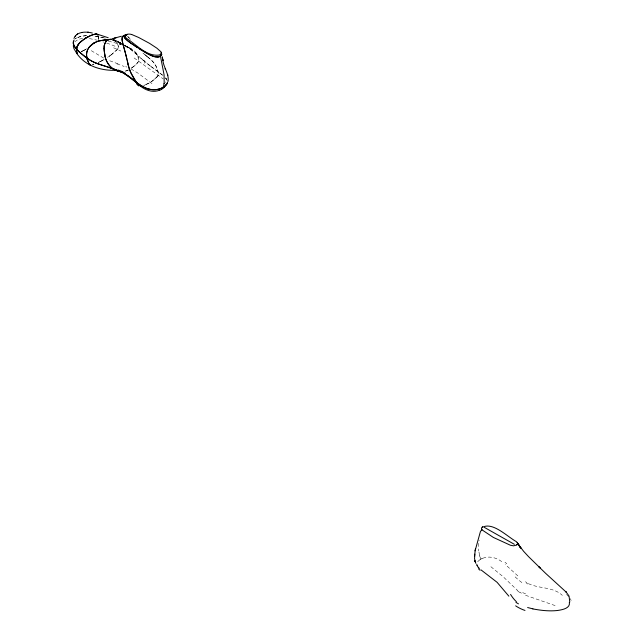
<?xml version="1.0" encoding="UTF-8"?>
<svg xmlns="http://www.w3.org/2000/svg" width="643" height="643" viewBox="0 0 643 643"><rect width="100%" height="100%" fill="white"/><g stroke="black" fill="none" stroke-linecap="round" stroke-linejoin="round"><path stroke-width="0.48" stroke-dasharray="3.21 2.41" d="M478.601 543.335L478.665 550.955M151.37 81.669L155.156 78.647A55.338 45.09 66.3 0 1 156.297 77.674C160.501 75.11 157.35 70.103 156.225 66.671A13.382 10.907 66.3 0 0 155.445 65.144L155.148 64.654A17.144 13.969 66.3 0 0 153.074 61.889L150.679 59.51A65.835 53.65 66.3 0 0 148.999 58.063L147.343 56.688M479.043 540.683L479.156 540.144M147.175 56.552L151.065 59.855A25.181 20.52 66.3 0 1 152.053 60.78L152.528 61.278A18.478 15.054 66.3 0 1 154.449 63.625L154.81 64.155A17.305 14.098 66.3 0 1 156.442 67.097L156.699 67.7A16.565 13.503 66.3 0 1 157.76 71.132L157.889 71.767A48.37 39.416 66.3 0 1 158.178 73.382L158.427 75.006L157.776 75.874M158.427 75.006L156.771 77.088A25.206 20.536 66.3 0 0 157.414 76.332M117.878 48.747C119.582 45.999 116.576 40.983 113.417 39.834M74.692 41.859L78.141 39.416L82.786 38.283M117.235 49.463L111.44 54.687M156.691 77.176L153.364 80.214M111.335 54.768L116.021 50.684A15.135 11.606 -87.7 0 1 116.938 49.873C120.635 47.751 116.97 43.025 115.089 40.678A7.853 6.02 -87.7 0 0 113.514 39.866M111.52 54.623L106.891 57.806M111.118 54.928L110.628 55.282M132.739 67.137L136.115 64.413A37.238 30.245 69.9 0 1 137.063 63.601C141.717 58.417 135.287 50.395 129.862 48.121M109.921 55.796L109.262 56.254M132.779 67.193L131.148 68.311M109.149 56.335L108.707 56.632M131.542 67.965L133.736 66.494A27.199 22.095 69.9 0 0 134.644 65.747L138.775 61.342L138.599 60.161A50.668 41.144 70.4 0 0 138.39 58.947L138.189 57.894A11.148 9.05 70.4 0 0 136.814 54.036A11.277 9.163 70.4 0 0 134.371 51.135M108.024 57.082L107.566 57.38M480.016 559.643L481.39 558.871M104.214 59.421L101.891 60.715M149.313 82.963L143.895 85.334M103.306 59.936L102.719 60.265M86.877 48.764L86.371 49.029M128.383 69.934L123.922 71.526M85.64 49.439L83.871 50.379M102.599 60.329L102.133 60.587M85.953 49.278L85.157 49.696M85.254 49.656L84.096 50.258M102.02 60.651L101.305 61.021M101.698 60.82L100.951 61.206M101.184 61.085L98.186 62.516M83.976 50.307L83.405 50.612M83.807 50.395L83.18 50.725M100.597 61.382L99.794 61.776M83.301 50.652L81.95 51.303M83.132 50.733L82.625 50.982M82.457 51.062L81.106 51.697L82.023 51.279M99.03 62.13L98.451 62.395M143.799 85.406L146.041 84.587M482.845 558.245C489.862 555.415 497.762 558.092 503.26 562.826M92.383 64.509L93.982 64.091A48.289 37.029 -87.7 0 1 92.608 64.469L92.27 64.533M86.387 35.622L80.914 36.273L76.782 37.889A12.747 7.362 0 0 0 75.657 38.628M86.62 35.622L80.729 36.362L76.107 38.315A12.691 7.33 0 0 0 75.4 38.853M108.418 41.136L121.736 44.664M94.987 36.193L105.524 38.186M89.313 38.54L97.117 40.171M95.606 36.273L101.184 37.23M101.634 37.31L103.491 37.712M113.313 39.561L113.682 39.657A16.236 13.19 70.4 0 1 115.129 40.171L115.989 40.541M113.184 39.77L113.747 39.673M113.618 39.649L116.552 40.798M555.11 605.593L524.905 595.048M102.856 41.851L103.724 42.125M118.047 63.842L108.643 60.37M121.013 44.423L119.582 43.941L121.206 44.504M106.73 43.105L108 43.539A66.534 29.498 10.5 0 1 110.122 44.271L115.394 46.36M112.798 40.308L121.342 43.796M125.69 66.567L126.88 67.065M112.871 39.569L121.455 43.555M125.522 46.248L132.402 50.676L141.331 58.617M119.156 42.776L116.865 41.819A63.48 36.651 0 0 0 112.364 40.155M119.389 42.88L120.096 43.202A54.47 31.451 0 0 1 121.423 43.837M116.664 40.847L117.01 41.007A19.491 15.826 70.4 0 1 117.782 41.409L119.686 42.502M130.939 68.922L137.859 73.053L151.973 83.598M118.794 42.221L120.763 43.202M103.708 58.087L89.289 49.487M129.782 48.072L124.565 45.34M124.726 45.428L129.685 48.032A41.273 33.532 69.9 0 1 131.952 49.318L132.844 49.913A15.778 12.812 70.4 0 1 134.379 51.118M528.393 583.619C539.236 588.908 552.9 586.561 562.344 595.346M124.879 45.516L125.417 45.814M119.807 42.575L121.39 43.475M120.482 42.952L119.051 42.141A48.378 39.295 69.9 0 0 115.989 40.533M125.361 45.701L130.119 48.45L124.565 45.508M124.236 45.066L124.935 45.468M125.586 46.095L127.893 47.486A58.272 33.637 0 0 1 132.08 50.403L138.47 56.021M120.554 43.017L121.31 43.459M521.417 593.224L519.769 592.131M526.882 582.711L525.435 581.746M150.671 66.253L163.475 75.81M150.414 66.068L143.365 60.394M134.106 57.958L163.226 78.904M490.89 566.716L503.139 576.715L517.253 590.161M127.676 36.49L129.782 38.564M146.62 56.102L145.061 54.824M146.676 56.15L147.287 56.648M147.014 56.415L143.453 53.465A62.524 50.95 66.3 0 1 143.051 53.064M144.546 54.39L143.839 53.795M163.065 75.52L149.248 65.184A148.83 85.929 0 0 1 146.5 63.014L141.548 58.81M143.783 53.747L142.939 53.023M517.848 575.895L505.157 564.369M143.196 60.249L138.767 56.303M129.428 38.17L128.182 36.884A6.671 5.441 66.3 0 0 127.764 36.474M166.802 79.603L166.433 79.001A19.539 11.277 0 0 0 166.007 78.414L165.524 77.843A26.122 15.086 0 0 1 165.773 78.133L166.802 79.603A15.553 8.978 0 0 1 167.204 80.504M130.087 38.893L130.449 39.327M165.79 78.173L167.293 80.745M165.572 81.862L165.87 82.666M480.827 559.153L479.646 555.946M98.387 36.185L98.524 37.937A12.579 7.266 -60 0 0 98.612 38.749L98.684 39.303M98.516 37.519L98.556 38.684A47.052 27.167 -60 0 1 98.564 39.48M479.694 555.946A9.926 5.337 62.1 0 1 479.445 555.118M479.59 555.134A19.467 11.052 61.1 0 1 478.866 551.051M480.088 559.675A17.064 9.524 1 0 0 478.673 560.76A11.478 6.478 1.8 0 0 476.865 563.485M566.515 594.437A50.628 22.722 1.1 0 1 571.185 600.466M527.943 584.037A25.398 17.007 13.7 0 1 526.4 583.088M521.883 582.582A52.887 22.497 23.3 0 1 514.199 575.975M504.98 562.183A61.615 34.859 1 0 1 506.813 563.823M481.31 558.823A17.626 9.878 0.8 0 1 482.772 558.188M519.536 592.38A40.638 34.762 -25.9 0 1 517.052 590.346M525.604 593.859A36.683 31.073 -20.5 0 1 522.108 592.291M98.387 36.233A14.371 8.295 -60 0 1 98.508 37.527M75.528 38.725A12.828 7.403 0 0 1 77.216 37.656M103.957 37.816A63.48 36.651 0 0 1 105.323 38.138M128.471 69.95A41.449 33.669 69.9 0 1 127.081 70.666A22.65 18.398 69.9 0 1 124.091 71.542M113.224 39.528A14.451 11.743 69.9 0 1 113.618 39.617M153.388 80.254A47.244 38.5 66.3 0 1 146.009 84.522M116.922 63.898A37.278 5.755 13.3 0 1 124.187 66.47M113.634 47.831A47.381 23.968 8.3 0 1 120.86 51.094M144.209 60.522A52.622 9.299 26.8 0 1 144.699 63.303M128.52 47.598L127.161 46.971L128.552 47.614"/><path stroke-width="0.96" d="M76.71 48.972L76.718 50.291A9.83 5.674 -60 0 1 76.678 51.151L76.758 52.951L77.626 53.128M104.134 48.482L104.15 47.96A26.001 21.115 70.4 0 1 104.206 46.818L104.279 46.095A11.936 9.693 70.4 0 1 104.624 44.295L106.199 41.064L108.804 39.528A54.004 41.417 -87.7 0 1 111.512 39.544M480.602 530.885L475.089 550.834L474.558 558.807L475.828 563.34M474.574 556.091L474.735 554.145M164.174 83.477L164.078 74.829L160.195 54.848L161.425 53.49L161.088 51.93L156.892 48.185L149.538 43.354L138.663 37.479L131.702 34.497M85.559 38.226L79.628 42.792L76.999 47.019A5.602 3.231 -60 0 0 76.798 47.936L76.71 48.796A22.995 13.278 -60 0 0 76.694 50.805A58.425 33.733 -60 0 0 76.766 52.388L76.847 53.538C85.326 65.739 100.204 70.537 114.526 70.328M104.287 45.838L104.664 44.086A12.185 9.894 70.4 0 1 105.412 42.261M168.112 81.388C169.262 73.632 163.201 67.234 162.832 59.566L163.025 60.474L162.325 57.139L162.558 58.208M475.089 550.834L475.45 549.009M481.486 530.796L481.824 529.462M165.902 84.579L164.238 87.255M167.469 82.698L165.661 85.607A16.782 9.693 0 0 1 163.314 87.247C151.877 93.958 139.917 85.816 131.212 78.422M482.451 527.308C492.739 521.634 507.343 536.688 516.353 541.639A8.793 4.975 -1 0 1 516.578 541.864L516.908 542.226A5.474 3.102 -1.1 0 1 517.285 542.788L520.565 547.82L517.149 542.547M73.503 41.289C72.354 45.38 76.22 48.643 78.679 51.368A94.674 54.663 0 0 0 85.262 56.905M73.648 43.587L73.326 46.119L73.985 48.699L76.83 53.522L77.498 53.265M73.937 38.411C76.798 31.338 86.13 31.419 92.351 33.026M90.695 64.895L89.843 65.08A31.298 24 -87.7 0 1 87.697 60.611A16.638 12.764 -87.7 0 1 87.319 59.542A12.418 9.524 -87.7 0 1 87.022 58.425L86.942 58.071A14.685 11.261 -87.7 0 1 86.757 57.114L86.636 56.134A11.461 8.793 -87.7 0 1 86.588 55.483A9.444 7.242 -87.7 0 1 87.046 51.432L87.167 51.062A10.899 8.359 -87.7 0 1 87.778 49.519L87.906 49.254A12.104 9.283 -87.7 0 1 88.662 47.952L88.822 47.711A13.792 10.577 -87.7 0 1 89.658 46.626M88.638 47.984L89.932 46.312A23.799 18.253 -87.7 0 1 90.237 45.983L91.298 44.93A18.727 14.363 -87.7 0 1 91.901 44.407A20.785 15.938 -87.7 0 1 93.388 43.33M124.348 35.855L124.364 35.831A3.03 1.784 1 0 1 124.678 35.494L125.047 35.212A2.146 1.262 1 0 1 125.65 34.867L126.301 34.77A5.859 3.448 1 0 1 127.025 34.69M161.449 89.305L163.193 87.255A9.926 5.457 63.4 0 0 163.418 86.692M122.628 36.587L122.789 36.378A4.3 3.504 66.3 0 1 123.271 35.895L123.416 35.807A5.924 4.822 66.3 0 1 123.705 35.606A4.163 3.392 66.3 0 1 123.978 35.461L124.268 35.357A2.733 2.226 66.3 0 1 124.726 35.325L125.096 35.341M75.472 35.831L75.135 36.233M89.69 46.585L94.995 42.414A33.516 25.704 -87.7 0 1 98.379 41.112L104.062 39.938L111.062 39.528A28.967 22.216 -87.7 0 1 111.464 39.544M517.165 544.517L517.189 544.492A3.199 1.816 -1.4 0 0 517.511 543.857L517.494 543.656A4.694 2.66 -1.2 0 0 517.422 543.142L520.991 548.214L517.398 543.11L523.579 551.268L528.57 556.661L545.585 573.299L566.346 592.251L565.816 591.697M79.957 42.478L78.687 43.861A5.891 3.4 -60 0 0 77.473 45.782M128.552 41.474L124.421 37.559A5.787 3.408 1 0 1 124.212 36.739L125.023 35.22L126.88 34.73M124.75 35.445L124.895 35.325A7.483 4.405 1 0 1 125.047 35.212M516.868 544.79L516.892 544.774A3.215 1.816 -1.3 0 0 517.157 544.517M126.655 34.545L126.438 34.738A4.421 2.564 0 0 1 126.036 35.084L126.02 35.108A3.215 1.889 0.8 0 0 125.747 35.365L125.723 35.389A3.199 1.897 1.7 0 0 125.401 36.04L125.417 36.217A4.694 2.765 1.4 0 0 125.498 36.788L125.634 37.149A5.474 3.223 1.1 0 0 125.996 37.744L126.325 38.138A8.793 5.176 1 0 0 126.55 38.371C136.549 44.664 147.488 57.565 160.195 54.848M162.824 88.453L162.012 88.991M93.404 43.322L98.371 41.104M482.652 526.633L481.39 528.128L482.234 530.017L493.35 537.419L510.446 545.256L513.588 545.835L516.554 545.071A4.421 2.516 -0.6 0 1 516.868 544.79M139.981 49.23C145.591 52.187 151.041 56.914 157.648 57.05C159.697 57.114 163.081 55.25 161.088 52.951M85.423 38.315L89.506 36.112A41.152 23.759 -60 0 1 91.33 35.317A40.605 23.445 -60 0 1 93.38 34.601L93.886 34.449A21.436 12.378 -60 0 1 95.421 34.095L96.755 34.087A5.313 3.07 -60 0 1 97.455 34.384L97.575 34.473A4.605 2.66 -60 0 1 97.961 34.907L98.066 35.092A4.605 2.66 -60 0 0 97.704 34.601A5.634 3.255 -60 0 0 97.455 34.384L97.085 34.192A6.575 3.794 -60 0 0 96.313 34.039M85.656 38.178L86.114 37.905A44.013 25.407 -60 0 1 88.204 36.755M124.051 35.429L122.885 36.354A5.184 4.22 66.3 0 0 122.186 37.728L122.178 41.031L125.425 53.168M105.444 42.157A7.298 5.924 70.4 0 1 106.666 40.63L106.658 40.63A6.888 5.594 70.4 0 1 107.518 39.995L108.619 39.569A15.143 12.297 70.4 0 1 112.131 39.344M160.356 56.262L160.163 56.367A4.903 2.893 1 0 1 158.17 56.986L155.051 56.841L151.041 55.386M107.518 39.995L108.619 39.569M96.161 34.039L95.944 34.047A13.133 7.579 -60 0 0 95.421 34.103L95.027 34.175A33.042 19.073 -60 0 0 93.01 34.73L92.785 34.794A38.612 22.296 -60 0 0 89.819 35.976L88.123 36.796A44.761 25.841 -60 0 0 86.998 37.39A42.928 24.788 -60 0 0 85.84 38.05A46.955 27.11 -60 0 0 84.691 38.765M123.978 35.461L126.253 35.63M159.585 90.157C152.664 93.106 145.005 90.02 139.595 85.455M98.604 41.039L106.979 39.625M116.142 37.76L114.197 38.25L121.342 36.233M108.474 39.625L109.64 39.4A14.451 11.743 69.9 0 1 112.027 39.352M112.412 38.636L114.406 38.194M81.468 32.544L81.854 32.463M140.978 85.977L141.781 85.832M141.034 85.969L140.68 86.033M105.299 39.802L105.854 39.737M106.039 39.721L106.601 39.657M107.116 39.625L108.128 39.553M122.532 71.767L119.759 71.606L114.237 69.492A11.349 9.219 69.9 0 1 113.112 68.857L111.681 67.772M108.008 39.553L108.442 39.536M121.197 71.807L122.508 71.735A18.824 15.287 70.4 0 1 122.09 71.775L120.49 71.799L114.952 69.846A17.634 14.315 70.4 0 1 114.446 69.621A13.31 10.802 70.4 0 1 113.112 68.881L112.959 68.777A16.196 13.149 70.4 0 1 110.283 66.462L109.776 65.916A17.707 14.379 70.4 0 1 108.177 63.818M90.623 64.822L89.064 63.93L87.102 58.714M141.058 85.648L140.166 85.431A4.951 4.035 66.3 0 1 138.88 84.739L136.541 82.232M116.037 70.577L117.484 70.891M532.918 608.873L527.622 607.531M148.951 89.168L147.721 88.806M98.106 34.449L108.209 37.736M101.747 65.072L108.884 67.378M101.377 64.951L97.897 63.778A45.251 26.122 0 0 1 89.787 59.976L85.246 56.914M118.497 71.108L116.544 70.457M109.021 67.435L117.38 70.344A50.234 29.007 0 0 1 118.77 70.867L119.389 71.116M110.178 67.82L108.024 67.089A132.844 76.694 0 0 0 104.978 66.1L98.074 63.842M110.467 67.917L114.181 69.219M115.073 69.532L115.611 69.725M113.996 69.155L115.25 69.597M115.435 69.661L123.448 73.061L130.939 78.213M97.929 63.786L96.016 63.062M484.412 527.413L514.368 544.308M151.121 55.419L149.337 54.559A62.154 36.627 1 0 1 147.255 53.482L139.676 49.037M125.047 73.881L127.668 75.424M518.483 603.873L515.951 602.378M139.41 48.868L138.165 48.064M137.586 47.695L134.146 45.404M137.297 47.502L134.427 45.589M127.949 75.609L130.143 77.168M134.178 45.42L133.567 45.01M133.31 44.833L130.875 43.153M133.037 44.648L131.156 43.354M138.984 84.289L127.226 75.472M127.089 75.376L126.414 74.909A39.102 22.577 0 0 0 119.437 71.068M130.625 42.977L128.737 41.61M130.392 42.816L128.254 41.248A47.518 28.003 1 0 1 125.827 39.263L125.136 38.54A7.081 4.171 1 0 1 124.71 38.001L124.429 37.511M130.682 77.578L137.698 83.895M480.964 569.843L497.087 582.309L508.862 596.165M140.423 86.082L136.742 82.433M479.405 568.484L478.288 567.311M78.599 51.287L86.918 58.111A14.773 11.333 -87.7 0 1 86.757 57.114L86.709 56.785A12.265 9.404 -87.7 0 1 86.636 56.134L86.588 55.483M540.57 568.428L538.898 566.788L539.943 567.825M566.153 592.05L569.055 596.061L569.786 602.049M161.088 52.999L161.642 53.98A4.397 2.588 1 0 1 161.682 54.502A4.67 2.749 1 0 1 160.493 56.182M74.066 45.637L73.455 44.19A12.378 7.145 0 0 1 74.186 39.938M569.352 602.354C570.614 608.704 561.114 610.022 556.549 610.593C549.355 611.26 542.113 610.553 535.024 609.299A66.534 45.549 -13 0 1 532.886 608.929M477.082 565.31L477.427 566.081A16.589 9.299 1.9 0 0 478.271 567.319M165.138 68.568L165.516 69.621L165.355 69.171M124.316 49.053L123.102 44.793M124.34 49.133L125.707 54.253M167.582 74.395L167.831 75.319M123.078 44.721L122.966 44.303M122.926 44.158L122.106 39.794M125.465 53.321L125.578 53.739M125.61 53.908L129.219 68.455A32.97 26.861 66.3 0 0 129.452 69.155L130.127 70.987A29.176 23.775 66.3 0 0 130.955 72.916L135.721 81.114A14.636 11.928 66.3 0 0 136.742 82.433M125.755 54.47L126.623 57.983M128.15 64.646L127.201 60.506M126.671 58.208L126.944 59.365M104.134 48.482A19.676 15.979 70.4 0 0 104.166 50.122L105.09 56.568A17.891 14.532 69.9 0 0 111.649 67.828M104.994 56.11L105.018 56.198A23.06 18.727 70.4 0 0 105.589 58.481M104.962 55.925L104.721 54.679M162.301 56.946L162.51 57.983M476.985 565.318A11.478 6.478 1.8 0 1 476.809 564.273M480.024 570.237A44.263 26.267 -3.2 0 1 478.521 568.814M516.393 601.719A52.622 39.175 -69 0 1 510.574 594.413M524.985 610.432A47.381 31.041 -13.5 0 1 515.638 605.827M124.461 37.503A5.088 2.998 1 0 1 124.131 35.936M137.731 83.502A18.325 14.934 66.3 0 1 137.264 83.027A14.05 11.445 66.3 0 1 136.822 82.529M122.17 39.786A5.626 4.581 66.3 0 1 122.443 36.458M125.096 35.309A5.24 4.268 66.3 0 1 126.374 35.614M116.07 70.288A26.532 21.549 70.4 0 1 115.25 69.974A18.117 14.709 70.4 0 1 114.446 69.621M108.153 63.778A18.952 15.392 70.4 0 1 106.674 61.222L106.625 61.117A14.869 12.072 70.4 0 1 105.613 58.545M76.71 48.796A8.785 5.072 -60 0 1 76.798 47.944M77.072 46.802A5.104 2.95 -60 0 1 77.498 45.685M78.116 44.664A4.847 2.797 -60 0 0 77.112 46.674L76.943 47.269A6.615 3.818 -60 0 0 76.71 48.972M95.944 34.055A7.716 4.453 -60 0 1 96.763 34.079M97.704 34.601A4.557 2.636 -60 0 1 98.017 35.011M148.943 89.176A11.124 6.422 0 0 0 156.82 89.514L157.286 89.393A15.336 8.849 0 0 0 160.469 88.493L160.871 88.34A23.373 13.495 0 0 0 163.145 87.327L166.055 85.173A10.569 6.1 0 0 0 167.51 82.047M147.577 88.927A38.532 22.248 0 0 1 139.121 84.225M95.944 63.118A48.394 27.938 0 0 1 86.974 58.079M78.663 51.263A49.286 28.461 0 0 1 73.993 45.653M110.218 39.472A63.48 36.651 0 0 1 110.652 39.609M93.516 43.25A23.293 17.867 -87.7 0 1 94.995 42.414M87.022 58.425A12.635 9.693 -87.7 0 0 87.319 59.534A16.171 12.402 -87.7 0 0 87.697 60.611M104.801 54.679A27.898 22.658 69.9 0 1 104.11 45.79M136.493 82.28A40.887 33.315 66.3 0 1 128.005 64.589M79.933 42.39A27.81 16.051 -60 0 1 85.423 38.363M161.546 89.369A17.297 10.409 -0.3 0 1 159.681 90.245M138.695 85.897A61.615 37.977 -4.9 0 1 136.838 84.281M118.111 70.031A52.887 35.695 -34.1 0 1 125.506 73.423M115.089 69.782A25.398 12.659 -14 0 1 116.624 70.079M164.174 87.231A17.064 10.079 -1.7 0 1 162.759 88.421M126.583 34.465A5.072 2.982 1.1 0 1 131.67 34.529M164.005 83.365A19.467 10.963 60.9 0 1 163.354 86.636M87.038 58.746A10.634 8.15 -87.7 0 1 88.613 47.952M77.554 34.087L76.991 34.465L77.554 34.087M88.541 32.375L87.729 32.279L88.541 32.375M475.177 561.821L474.872 560.841L475.177 561.821"/></g></svg>
